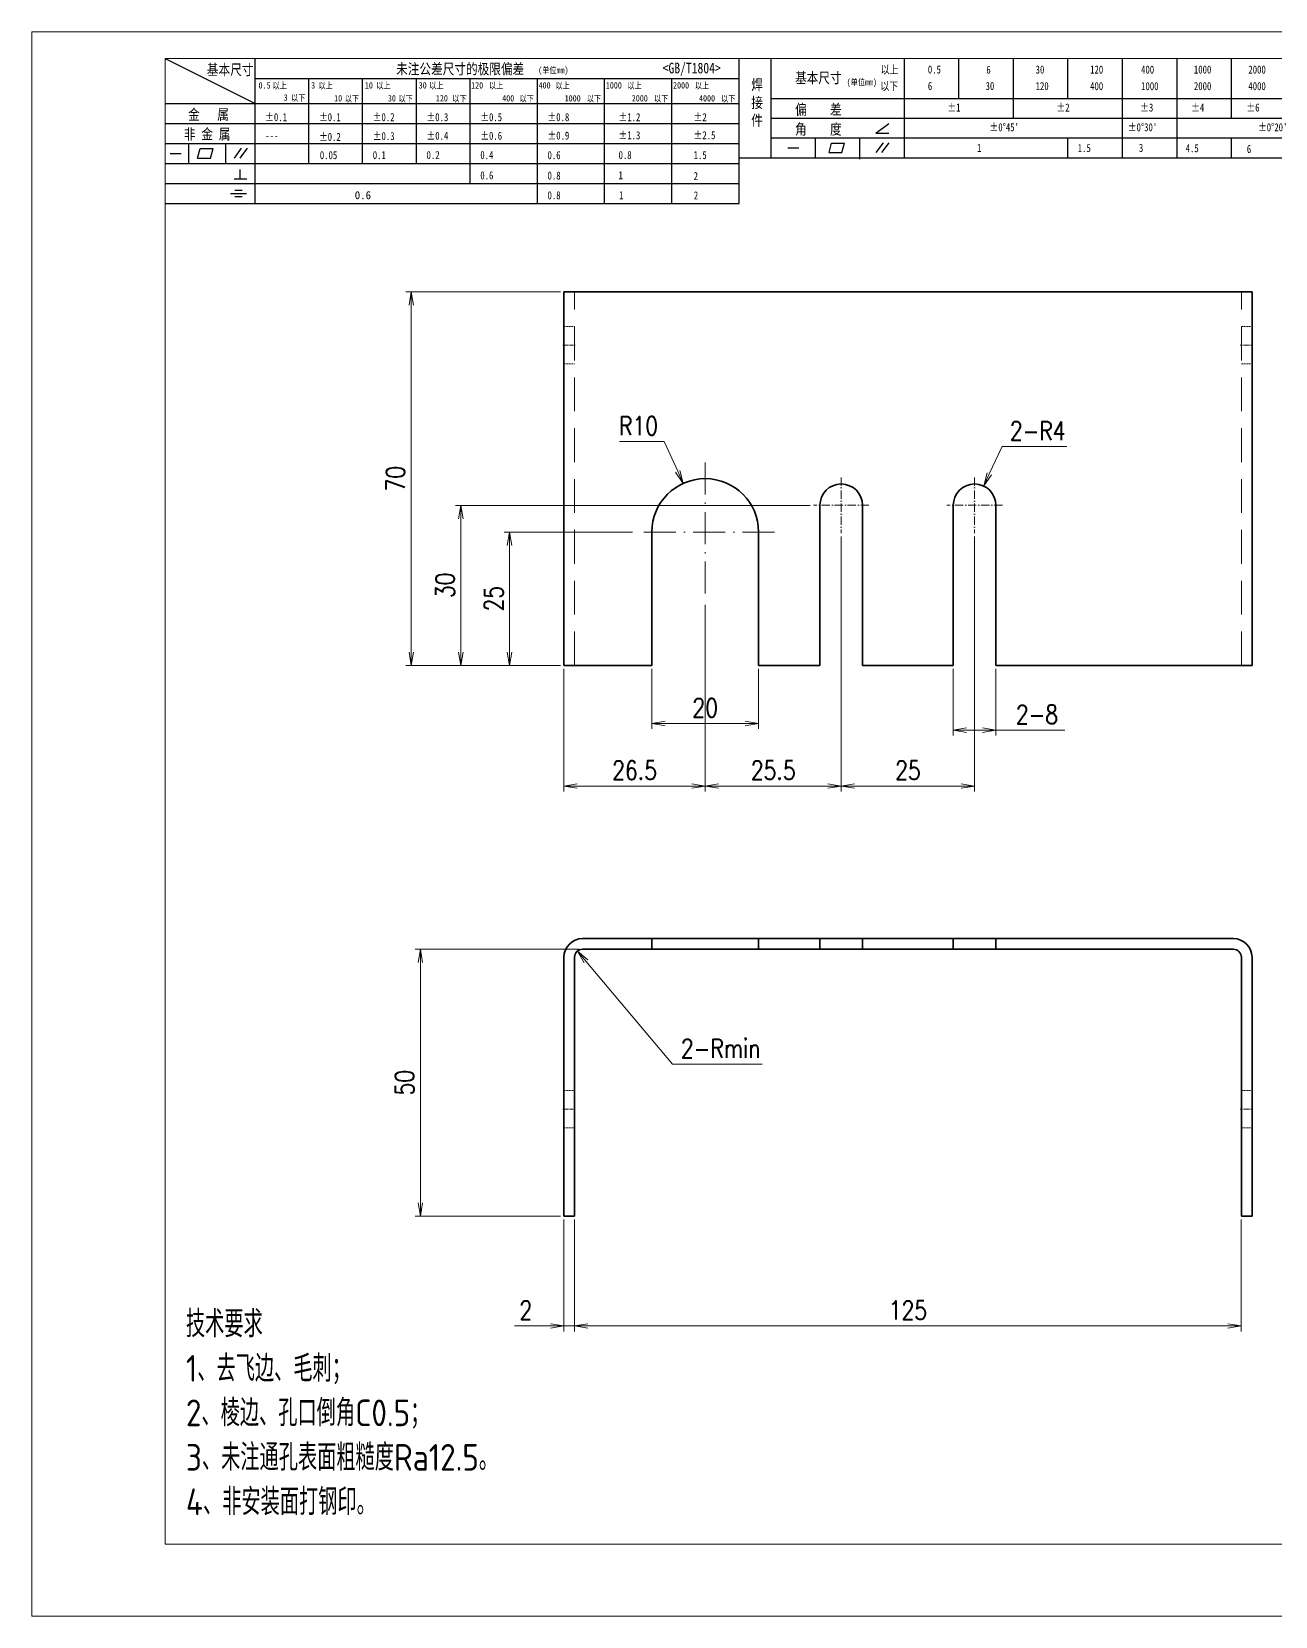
# Model space of a CAD drawing. Header units: millimetres. Extents: x 1333 to 78972, y -42879 to -5704.
# Drawn here: x 69082.5 to 69315.6, y -21799.1 to -21502.1 of the extents above; entities that cross this region are included whole.
import ezdxf

# ---------------------------------------------------------------- set-up
doc = ezdxf.new("R2010")
doc.units = ezdxf.units.MM
doc.header["$LTSCALE"] = 0.5
for name, pattern in [('AM_ISO02W050x2', [3.75, 3, -0.75]), ('AM_ISO08W050x2', [9, 6, -0.75, 1.5, -0.75]), ('DASHDOT', [18.5, 12, -3, 0.5, -3]), ('DASHED', [19.05, 12.7, -6.35])]:
    doc.linetypes.add(name, pattern=pattern)
for name, color, linetype, lineweight in [('中心线', 2, 'AM_ISO08W050x2', 18), ('图框', 7, 'Continuous', 18), ('标注线', 3, 'Continuous', 18), ('粗实线', 7, 'Continuous', 35), ('虚线', 1, 'AM_ISO02W050x2', 18)]:
    doc.layers.add(name, color=color, linetype=linetype, lineweight=lineweight)
doc.layers.add('图框文字', color=7, linetype='Continuous')
doc.layers.add('打印', color=7, linetype='Continuous', lineweight=15, plot=False)
doc.layers.add('打印-禁用', color=7, linetype='Continuous', lineweight=15, plot=False)
doc.styles.add('DIM', font='romans.shx', dxfattribs={"width": 0.8, "bigfont": 'bigfont.shx'})
doc.styles.add('国标', font='simfang.ttf', dxfattribs={"width": 0.8})
doc.styles.add('机械长仿宋', font='gbenor.shx', dxfattribs={"height": 1, "bigfont": 'gbcbig.shx'})
doc.dimstyles.new('XR 1-1$0', dxfattribs={"dimtxt": 3.5, "dimasz": 2.5, "dimexe": 1, "dimexo": 0.625, "dimgap": 1.2, "dimtad": 1, "dimzin": 9, "dimdsep": 46, "dimtxsty": 'DIM', "dimblk": 'OPEN', "dimcen": 0, "dimclrd": 8, "dimclre": 8, "dimclrt": 2, "dimazin": 2, "dimtfac": 0.5, "dimtmove": 0, "dimatfit": 3, "dimldrblk": 'OPEN', "dimfxl": 1, "dimtolj": 2, "dimlwd": 18, "dimlwe": 18, "dimarcsym": 0})
doc.dimstyles.new('XR 1-1$4', dxfattribs={"dimtxt": 3.5, "dimasz": 2.5, "dimexe": 1, "dimexo": 0.625, "dimgap": 1.2, "dimtad": 1, "dimtoh": 1, "dimdsep": 46, "dimtxsty": 'DIM', "dimblk": 'OPEN', "dimcen": 0, "dimclrd": 8, "dimclre": 8, "dimclrt": 2, "dimazin": 2, "dimtfac": 0.5, "dimtofl": 0, "dimtmove": 0, "dimatfit": 3, "dimldrblk": 'OPEN', "dimfxl": 1, "dimtolj": 2, "dimlwd": 18, "dimlwe": 18, "dimarcsym": 0})

# ---------------------------------------------------------------- blocks, each defined once
blk = doc.blocks.new('GZDEH零件A3图框V01版')
at = {"layer": '图框', "linetype": 'Continuous'}
for p, q in [((2882.49, -1554.46), (2882.49, -1832.96)), ((3272.49, -1554.46), (2882.49, -1554.46)), ((2882.49, -1832.96), (3272.49, -1832.96))]:
    blk.add_line(p, q, dxfattribs=at)
at = {"layer": '图框文字', "color": 9}
for p, q in [((2882.49, -1554.46), (2899.37, -1562.92)), ((2899.37, -1581.67), (2899.37, -1554.46)), ((2990.09, -1581.67), (2990.09, -1554.46)), ((2996.09, -1573.08), (2996.09, -1554.46)), ((3021.09, -1561.98), (3021.09, -1554.46)), ((3031.31, -1561.98), (3031.31, -1554.46)), ((3041.53, -1561.98), (3041.53, -1554.46)), ((3051.75, -1561.98), (3051.75, -1554.46)), ((3061.98, -1561.98), (3061.98, -1554.46)), ((3072.2, -1561.98), (3072.2, -1554.46)), ((3082.42, -1561.98), (3082.42, -1554.46)), ((2899.37, -1558.24), (2990.09, -1558.24)), ((2909.45, -1574.17), (2909.45, -1558.24)), ((2919.53, -1574.17), (2919.53, -1558.24)), ((2929.61, -1574.17), (2929.61, -1558.24)), ((2939.69, -1577.92), (2939.69, -1558.24)), ((2952.29, -1581.67), (2952.29, -1558.24)), ((2964.89, -1581.67), (2964.89, -1558.24)), ((2977.49, -1581.67), (2977.49, -1558.24)), ((2996.09, -1561.98), (3113.09, -1561.98)), ((3021.09, -1573.08), (3021.09, -1561.98)), ((3041.53, -1565.68), (3041.53, -1561.98)), ((3061.98, -1573.08), (3061.98, -1561.98)), ((3072.2, -1573.08), (3072.2, -1561.98)), ((3082.42, -1565.68), (3082.42, -1561.98)), ((2882.49, -1562.92), (2990.09, -1562.92)), ((2882.49, -1566.67), (2990.09, -1566.67)), ((2996.09, -1565.68), (3113.09, -1565.68)), ((3015.75, -1568.51), (3018.15, -1566.66)), ((2882.49, -1570.42), (2990.09, -1570.42)), ((2886.92, -1574.12), (2886.92, -1570.42)), ((2893.91, -1574.12), (2893.91, -1570.42)), ((2996.09, -1569.38), (3113.09, -1569.38)), ((3004.42, -1573.08), (3004.42, -1569.38)), ((3006.97, -1572.12), (3007.45, -1570.33)), ((3007.45, -1570.33), (3009.86, -1570.33)), ((3009.39, -1572.12), (3009.86, -1570.33)), ((3012.75, -1573.08), (3012.75, -1569.38)), ((3015.75, -1568.51), (3018.15, -1568.51)), ((3015.81, -1572.12), (3017.15, -1570.26)), ((3016.89, -1572.12), (3018.23, -1570.26)), ((3051.75, -1573.08), (3051.75, -1569.38)), ((3082.42, -1573.08), (3082.42, -1569.48)), ((2883.43, -1572.27), (2885.49, -1572.27)), ((2888.59, -1573.16), (2889.07, -1571.37)), ((2888.59, -1573.16), (2891, -1573.16)), ((2889.07, -1571.37), (2891.48, -1571.37)), ((2891, -1573.16), (2891.48, -1571.37)), ((2895.52, -1573.16), (2896.85, -1571.3)), ((2896.6, -1573.16), (2897.94, -1571.3)), ((2990.09, -1573.08), (3113.09, -1573.08)), ((2999.26, -1571.23), (3001.32, -1571.23)), ((3006.97, -1572.12), (3009.39, -1572.12)), ((3012.75, -1573.33), (3012.75, -1573.08)), ((2882.49, -1574.17), (2990.09, -1574.17)), ((2895.42, -1577.05), (2897.81, -1577.05)), ((2896.58, -1577.05), (2896.58, -1575.28)), ((2882.49, -1577.92), (2990.09, -1577.92)), ((2894.79, -1579.77), (2897.77, -1579.77)), ((2895.57, -1579.17), (2896.92, -1579.17)), ((2882.49, -1581.67), (2990.09, -1581.67)), ((2895.57, -1580.37), (2896.93, -1580.37))]:
    blk.add_line(p, q, dxfattribs=at)
at = {"layer": '打印-禁用', "linetype": 'Continuous'}
for p, q in [((2857.49, -1549.46), (2857.49, -1846.46)), ((3277.49, -1549.46), (2857.49, -1549.46)), ((2857.49, -1846.46), (3277.49, -1846.46))]:
    blk.add_line(p, q, dxfattribs=at)
at = {"layer": '图框文字', "color": 9, "style": '国标', "width": 0.8}
for s, height, p in [('基本尺寸', 2, (2890.33, -1557.58)), ('未注公差尺寸的极限偏差', 2, (2925.81, -1557.44)), ('<GB/T1804>', 2, (2975.78, -1557.27)), ('以上', 1.5, (3016.64, -1557.33)), ('0.5', 1.5, (3025.49, -1557.3)), ('6', 1.5, (3036.45, -1557.34)), ('30', 1.5, (3045.69, -1557.31)), ('120', 1.5, (3055.91, -1557.31)), ('400', 1.5, (3065.46, -1557.31)), ('1000', 1.5, (3075.36, -1557.31)), ('2000', 1.5, (3085.57, -1557.31)), ('30', 1.2, (2930.04, -1560.11)), ('基本尺寸', 2, (3000.6, -1559.1)), ('以下', 1.5, (3016.58, -1560.43)), ('6', 1.5, (3025.49, -1560.38)), ('30', 1.5, (3036.31, -1560.39)), ('120', 1.5, (3045.69, -1560.41)), ('400', 1.5, (3055.91, -1560.41)), ('1000', 1.5, (3065.46, -1560.41)), ('2000', 1.5, (3075.36, -1560.41)), ('4000', 1.5, (3085.57, -1560.41)), ('金   属', 2, (2886.82, -1565.98)), ('±0.1', 1.5, (2901.27, -1566.23)), ('±0.1', 1.5, (2911.35, -1566.23)), ('±0.2', 1.5, (2921.43, -1566.23)), ('±0.3', 1.5, (2931.51, -1566.23)), ('±0.5', 1.5, (2941.59, -1566.23)), ('±0.8', 1.5, (2954.19, -1566.23)), ('±1.2', 1.5, (2967.51, -1566.23)), ('±2', 1.5, (2981.58, -1566.23)), ('偏    差', 2, (3000.6, -1565.04)), ('±1', 1.5, (3029.16, -1564.42)), ('±2', 1.5, (3049.61, -1564.42)), ('±3', 1.5, (3065.3, -1564.42)), ('±4', 1.5, (3074.85, -1564.42)), ('±6', 1.5, (3085.22, -1564.42)), ('非 金 属', 2, (2886.02, -1569.65)), ('±0.3', 1.5, (2921.43, -1569.77)), ('±0.4', 1.5, (2931.51, -1569.71)), ('±0.6', 1.5, (2941.59, -1569.71)), ('±0.9', 1.5, (2954.19, -1569.68)), ('±1.3', 1.5, (2967.51, -1569.62)), ('±2.5', 1.5, (2981.58, -1569.61)), ('角    度', 2, (3000.6, -1568.74)), ("±0%%D45'", 1.5, (3037.06, -1568.12)), ("±0%%D30'", 1.5, (3062.98, -1568.12)), ("±0%%D20'", 1.5, (3087.38, -1568.12)), ('---', 1.5, (2901.27, -1569.65)), ('±0.2', 1.5, (2911.35, -1569.92)), ('1', 1.5, (3034.69, -1571.98)), ('1.5', 1.5, (3053.59, -1572.01)), ('3', 1.5, (3065.05, -1571.98)), ('4.5', 1.5, (3073.82, -1572.05)), ('6', 1.5, (3085.28, -1572.19)), ('0.1', 1.5, (2921.43, -1573.34)), ('0.2', 1.5, (2931.51, -1573.33)), ('0.4', 1.5, (2941.59, -1573.33)), ('0.6', 1.5, (2954.19, -1573.35)), ('0.8', 1.5, (2967.51, -1573.33)), ('1.5', 1.5, (2981.58, -1573.34)), ('0.6', 1.5, (2941.59, -1577.14)), ('0.8', 1.5, (2954.19, -1577.17)), ('1', 1.5, (2967.51, -1577.12)), ('2', 1.5, (2981.58, -1577.26)), ('0.8', 1.5, (2954.19, -1580.87)), ('1', 1.5, (2967.59, -1580.86)), ('2', 1.5, (2981.62, -1580.89))]:
    blk.add_text(s, height=height, dxfattribs=at).set_placement(p)
at = {"layer": '图框文字', "color": 9, "lineweight": 15, "style": '国标', "width": 0.8}
for s, p in [('(单位mm)', (2952.44, -1557.27)), ('0.5', (2900.03, -1560.11)), ('以上', (2902.64, -1560.16)), ('3', (2909.88, -1560.11)), ('以上', (2911.25, -1560.16)), ('10', (2919.96, -1560.11)), ('以上', (2922.09, -1560.16)), ('以上', (2932.02, -1560.16)), ('120', (2939.88, -1560.11)), ('以上', (2943.21, -1560.16)), ('400', (2952.52, -1560.11)), ('以上', (2955.68, -1560.16)), ('1000', (2965.12, -1560.11)), ('以上', (2969.16, -1560.16)), ('2000', (2977.72, -1560.11)), ('以上', (2981.8, -1560.16)), ('(单位mm)', (3010.27, -1559.51)), ('3', (2904.73, -1562.41)), ('以下', (2906.1, -1562.46)), ('10', (2914.19, -1562.54)), ('以下', (2916.18, -1562.59)), ('30', (2924.27, -1562.54)), ('以下', (2926.26, -1562.59)), ('120', (2933.26, -1562.54)), ('以下', (2936.34, -1562.59)), ('400', (2945.7, -1562.54)), ('以下', (2948.94, -1562.59)), ('1000', (2957.41, -1562.54)), ('以下', (2961.54, -1562.59)), ('2000', (2969.99, -1562.54)), ('以下', (2974.14, -1562.59)), ('4000', (2982.59, -1562.54)), ('以下', (2986.74, -1562.59))]:
    blk.add_text(s, height=1.2, dxfattribs=at).set_placement(p)
at = {"layer": '图框文字', "color": 9, "lineweight": 13, "style": '国标'}
blk.add_text('0.6', height=1.5, dxfattribs=at).set_placement((2918.05, -1580.85))
at = {"layer": '图框文字', "color": 9, "style": '国标'}
for s, insert, char_height, width, attachment_point in [('焊\\P接\\P件', (2992.39, -1558.41), 2, 3.1877, 1), ('0.05', (2911.51, -1573.37), 1.5, 5.1982, 7)]:
    blk.add_mtext(s, dxfattribs=dict(at, insert=insert, char_height=char_height, width=width, attachment_point=attachment_point))
blk = doc.blocks.new('DEH A3')
at = {"layer": '图框'}
blk.add_blockref('GZDEH零件A3图框V01版', (-2857.49, 1846.46), dxfattribs=at)
blk = doc.blocks.new('_Open')
at = {"color": 0, "linetype": 'ByBlock', "lineweight": -2}
for p, q in [((-1, 0.17), (0, 0)), ((-1, -0.17), (0, 0)), ((0, 0), (-1, 0))]:
    blk.add_line(p, q, dxfattribs=at)
blk = doc.blocks.new('*D423')
at = {"layer": 'Defpoints', "color": 0}
for p in [(69182.26, -21724.07), (69184.26, -21724.07), (69182.26, -21744.68)]:
    blk.add_point(p, dxfattribs=at)
at = {"layer": '标注线', "color": 8, "lineweight": 18}
for p, q in [((69182.26, -21724.69), (69182.26, -21745.68)), ((69184.26, -21724.69), (69184.26, -21745.68)), ((69179.76, -21744.68), (69173, -21744.68)), ((69184.26, -21744.68), (69182.26, -21744.68)), ((69186.76, -21744.68), (69189.26, -21744.68))]:
    blk.add_line(p, q, dxfattribs=at)
at = {"layer": '标注线', "color": 8, "lineweight": 18, "xscale": 2.5, "yscale": 2.5, "zscale": 2.5}
blk.add_blockref('_Open', (69182.26, -21744.68), dxfattribs=at)
at = {"layer": '标注线', "color": 8, "lineweight": 18, "xscale": 2.5, "yscale": 2.5, "zscale": 2.5, "rotation": 180}
blk.add_blockref('_Open', (69184.26, -21744.68), dxfattribs=at)
at = {"layer": '标注线', "color": 2, "insert": (69175.13, -21741.73), "char_height": 3.5, "attachment_point": 5, "style": 'DIM'}
blk.add_mtext('\\A2;2', dxfattribs=at)
blk = doc.blocks.new('*D424')
at = {"layer": 'Defpoints', "color": 0}
for p in [(69184.26, -21724.07), (69309.26, -21724.07), (69309.26, -21744.68)]:
    blk.add_point(p, dxfattribs=at)
at = {"layer": '标注线', "color": 8, "lineweight": 18}
for p, q in [((69184.26, -21724.69), (69184.26, -21745.68)), ((69309.26, -21724.69), (69309.26, -21745.68)), ((69186.76, -21744.68), (69306.76, -21744.68))]:
    blk.add_line(p, q, dxfattribs=at)
at = {"layer": '标注线', "color": 8, "lineweight": 18, "xscale": 2.5, "yscale": 2.5, "zscale": 2.5, "rotation": 180}
blk.add_blockref('_Open', (69184.26, -21744.68), dxfattribs=at)
at = {"layer": '标注线', "color": 8, "lineweight": 18, "xscale": 2.5, "yscale": 2.5, "zscale": 2.5}
blk.add_blockref('_Open', (69309.26, -21744.68), dxfattribs=at)
at = {"layer": '标注线', "color": 2, "insert": (69246.76, -21741.73), "char_height": 3.5, "attachment_point": 5, "style": 'DIM'}
blk.add_mtext('\\A2;125', dxfattribs=at)
blk = doc.blocks.new('*D425')
at = {"layer": 'Defpoints', "color": 0}
for p in [(69185.76, -21674.07), (69155.36, -21724.07), (69182.26, -21724.07)]:
    blk.add_point(p, dxfattribs=at)
at = {"layer": '标注线', "color": 8, "lineweight": 18}
for p, q in [((69185.14, -21674.07), (69154.36, -21674.07)), ((69155.36, -21676.57), (69155.36, -21721.57)), ((69181.64, -21724.07), (69154.36, -21724.07))]:
    blk.add_line(p, q, dxfattribs=at)
at = {"layer": '标注线', "color": 8, "lineweight": 18, "xscale": 2.5, "yscale": 2.5, "zscale": 2.5}
for p, rotation in [((69155.36, -21674.07), 90), ((69155.36, -21724.07), 270)]:
    blk.add_blockref('_Open', p, dxfattribs=dict(at, rotation=rotation))
at = {"layer": '标注线', "color": 2, "insert": (69152.41, -21699.07), "char_height": 3.5, "attachment_point": 5, "rotation": 90, "style": 'DIM'}
blk.add_mtext('\\A2;50', dxfattribs=at)
blk = doc.blocks.new('*D426')
at = {"layer": 'Defpoints', "color": 0}
for p in [(69184.8, -21674.42), (69185.76, -21675.57)]:
    blk.add_point(p, dxfattribs=at)
at = {"layer": '标注线', "color": 8, "lineweight": 18}
for p, q in [((69202.65, -21695.59), (69186.41, -21676.33)), ((69219.45, -21695.59), (69202.65, -21695.59))]:
    blk.add_line(p, q, dxfattribs=at)
at = {"layer": '标注线', "color": 8, "lineweight": 18, "xscale": 2.5, "yscale": 2.5, "zscale": 2.5, "rotation": 130.1425041234307}
blk.add_blockref('_Open', (69184.8, -21674.42), dxfattribs=at)
at = {"layer": '标注线', "color": 2, "insert": (69211.65, -21692.64), "char_height": 3.5, "attachment_point": 5, "style": 'DIM'}
blk.add_mtext('\\A2;{\\Fromans,bigfont|c134;2-Rmin}', dxfattribs=at)
blk = doc.blocks.new('*D427')
at = {"layer": 'Defpoints', "color": 0}
for p in [(69182.26, -21550.87), (69153.66, -21620.87), (69182.26, -21620.87)]:
    blk.add_point(p, dxfattribs=at)
at = {"layer": '标注线', "color": 8, "lineweight": 18}
for p, q in [((69181.64, -21550.87), (69152.66, -21550.87)), ((69153.66, -21553.37), (69153.66, -21618.37)), ((69181.64, -21620.87), (69152.66, -21620.87))]:
    blk.add_line(p, q, dxfattribs=at)
at = {"layer": '标注线', "color": 8, "lineweight": 18, "xscale": 2.5, "yscale": 2.5, "zscale": 2.5}
for p, rotation in [((69153.66, -21550.87), 90), ((69153.66, -21620.87), 270)]:
    blk.add_blockref('_Open', p, dxfattribs=dict(at, rotation=rotation))
at = {"layer": '标注线', "color": 2, "insert": (69150.71, -21585.87), "char_height": 3.5, "attachment_point": 5, "rotation": 90, "style": 'DIM'}
blk.add_mtext('\\A2;70', dxfattribs=at)
blk = doc.blocks.new('*D428')
at = {"layer": 'Defpoints', "color": 0}
for p in [(69208.76, -21608.87), (69182.26, -21620.87), (69208.76, -21643.48)]:
    blk.add_point(p, dxfattribs=at)
at = {"layer": '标注线', "color": 8, "lineweight": 18}
for p, q in [((69208.76, -21609.49), (69208.76, -21644.48)), ((69182.26, -21621.49), (69182.26, -21644.48)), ((69184.76, -21643.48), (69206.26, -21643.48))]:
    blk.add_line(p, q, dxfattribs=at)
at = {"layer": '标注线', "color": 8, "lineweight": 18, "xscale": 2.5, "yscale": 2.5, "zscale": 2.5, "rotation": 180}
blk.add_blockref('_Open', (69182.26, -21643.48), dxfattribs=at)
at = {"layer": '标注线', "color": 8, "lineweight": 18, "xscale": 2.5, "yscale": 2.5, "zscale": 2.5}
blk.add_blockref('_Open', (69208.76, -21643.48), dxfattribs=at)
at = {"layer": '标注线', "color": 2, "insert": (69195.51, -21640.53), "char_height": 3.5, "attachment_point": 5, "style": 'DIM'}
blk.add_mtext('\\A2;26.5', dxfattribs=at)
blk = doc.blocks.new('*D429')
at = {"layer": 'Defpoints', "color": 0}
for p in [(69234.26, -21596.07), (69208.76, -21608.87), (69234.26, -21643.48)]:
    blk.add_point(p, dxfattribs=at)
at = {"layer": '标注线', "color": 8, "lineweight": 18}
for p, q in [((69234.26, -21596.69), (69234.26, -21644.48)), ((69208.76, -21609.49), (69208.76, -21644.48)), ((69211.26, -21643.48), (69231.76, -21643.48))]:
    blk.add_line(p, q, dxfattribs=at)
at = {"layer": '标注线', "color": 8, "lineweight": 18, "xscale": 2.5, "yscale": 2.5, "zscale": 2.5, "rotation": 180}
blk.add_blockref('_Open', (69208.76, -21643.48), dxfattribs=at)
at = {"layer": '标注线', "color": 8, "lineweight": 18, "xscale": 2.5, "yscale": 2.5, "zscale": 2.5}
blk.add_blockref('_Open', (69234.26, -21643.48), dxfattribs=at)
at = {"layer": '标注线', "color": 2, "insert": (69221.51, -21640.53), "char_height": 3.5, "attachment_point": 5, "style": 'DIM'}
blk.add_mtext('\\A2;25.5', dxfattribs=at)
blk = doc.blocks.new('*D430')
at = {"layer": 'Defpoints', "color": 0}
for p in [(69234.26, -21596.07), (69259.26, -21596.07), (69259.26, -21643.48)]:
    blk.add_point(p, dxfattribs=at)
at = {"layer": '标注线', "color": 8, "lineweight": 18}
for p, q in [((69234.26, -21596.69), (69234.26, -21644.48)), ((69259.26, -21596.69), (69259.26, -21644.48)), ((69236.76, -21643.48), (69256.76, -21643.48))]:
    blk.add_line(p, q, dxfattribs=at)
at = {"layer": '标注线', "color": 8, "lineweight": 18, "xscale": 2.5, "yscale": 2.5, "zscale": 2.5, "rotation": 180}
blk.add_blockref('_Open', (69234.26, -21643.48), dxfattribs=at)
at = {"layer": '标注线', "color": 8, "lineweight": 18, "xscale": 2.5, "yscale": 2.5, "zscale": 2.5}
blk.add_blockref('_Open', (69259.26, -21643.48), dxfattribs=at)
at = {"layer": '标注线', "color": 2, "insert": (69246.76, -21640.53), "char_height": 3.5, "attachment_point": 5, "style": 'DIM'}
blk.add_mtext('\\A2;25', dxfattribs=at)
blk = doc.blocks.new('*D433')
at = {"layer": 'Defpoints', "color": 0}
for p in [(69204.63, -21586.76), (69208.76, -21595.87)]:
    blk.add_point(p, dxfattribs=at)
at = {"layer": '标注线', "color": 8, "lineweight": 18}
for p, q in [((69192.67, -21578.91), (69201.07, -21578.91)), ((69201.07, -21578.91), (69203.6, -21584.48))]:
    blk.add_line(p, q, dxfattribs=at)
at = {"layer": '标注线', "color": 8, "lineweight": 18, "xscale": 2.5, "yscale": 2.5, "zscale": 2.5, "rotation": 294.4042439661259}
blk.add_blockref('_Open', (69204.63, -21586.76), dxfattribs=at)
at = {"layer": '标注线', "color": 2, "insert": (69196.27, -21575.96), "char_height": 3.5, "attachment_point": 5, "style": 'DIM'}
blk.add_mtext('\\A2;R10', dxfattribs=at)
blk = doc.blocks.new('*D434')
at = {"layer": 'Defpoints', "color": 0}
for p in [(69260.96, -21587.24), (69259.26, -21590.87)]:
    blk.add_point(p, dxfattribs=at)
at = {"layer": '标注线', "color": 8, "lineweight": 18}
for p, q in [((69264.41, -21579.85), (69262.02, -21584.98)), ((69276.54, -21579.85), (69264.41, -21579.85))]:
    blk.add_line(p, q, dxfattribs=at)
at = {"layer": '标注线', "color": 8, "lineweight": 18, "xscale": 2.5, "yscale": 2.5, "zscale": 2.5, "rotation": 244.9519173062658}
blk.add_blockref('_Open', (69260.96, -21587.24), dxfattribs=at)
at = {"layer": '标注线', "color": 2, "insert": (69271.08, -21576.9), "char_height": 3.5, "attachment_point": 5, "style": 'DIM'}
blk.add_mtext('\\A2;{\\Fromans,bigfont|c134;2-}R4', dxfattribs=at)
blk = doc.blocks.new('*D1004')
at = {"layer": 'Defpoints', "color": 0}
for p in [(69195.76, -21595.87), (69172.06, -21620.87), (69182.26, -21620.87)]:
    blk.add_point(p, dxfattribs=at)
at = {"layer": '标注线', "color": 8, "lineweight": 18}
for p, q in [((69195.14, -21595.87), (69171.06, -21595.87)), ((69172.06, -21598.37), (69172.06, -21618.37)), ((69181.64, -21620.87), (69171.06, -21620.87))]:
    blk.add_line(p, q, dxfattribs=at)
at = {"layer": '标注线', "color": 8, "lineweight": 18, "xscale": 2.5, "yscale": 2.5, "zscale": 2.5}
for p, rotation in [((69172.06, -21595.87), 90), ((69172.06, -21620.87), 270)]:
    blk.add_blockref('_Open', p, dxfattribs=dict(at, rotation=rotation))
at = {"layer": '标注线', "color": 2, "insert": (69169.11, -21608.37), "char_height": 3.5, "attachment_point": 5, "rotation": 90, "style": 'DIM'}
blk.add_mtext('\\A2;25', dxfattribs=at)
blk = doc.blocks.new('*D1005')
at = {"layer": 'Defpoints', "color": 0}
for p in [(69229.06, -21590.87), (69162.95, -21620.87), (69182.26, -21620.87)]:
    blk.add_point(p, dxfattribs=at)
at = {"layer": '标注线', "color": 8, "lineweight": 18}
for p, q in [((69228.44, -21590.87), (69161.95, -21590.87)), ((69162.95, -21593.37), (69162.95, -21618.37)), ((69181.64, -21620.87), (69161.95, -21620.87))]:
    blk.add_line(p, q, dxfattribs=at)
at = {"layer": '标注线', "color": 8, "lineweight": 18, "xscale": 2.5, "yscale": 2.5, "zscale": 2.5}
for p, rotation in [((69162.95, -21590.87), 90), ((69162.95, -21620.87), 270)]:
    blk.add_blockref('_Open', p, dxfattribs=dict(at, rotation=rotation))
at = {"layer": '标注线', "color": 2, "insert": (69160, -21605.87), "char_height": 3.5, "attachment_point": 5, "rotation": 90, "style": 'DIM'}
blk.add_mtext('\\A2;30', dxfattribs=at)
blk = doc.blocks.new('*D1006')
at = {"layer": 'Defpoints', "color": 0}
for p in [(69198.76, -21620.87), (69218.76, -21620.87), (69198.76, -21631.76)]:
    blk.add_point(p, dxfattribs=at)
at = {"layer": '标注线', "color": 8, "lineweight": 18}
for p, q in [((69198.76, -21621.49), (69198.76, -21632.76)), ((69218.76, -21621.49), (69218.76, -21632.76)), ((69216.26, -21631.76), (69201.26, -21631.76))]:
    blk.add_line(p, q, dxfattribs=at)
at = {"layer": '标注线', "color": 8, "lineweight": 18, "xscale": 2.5, "yscale": 2.5, "zscale": 2.5, "rotation": 180}
blk.add_blockref('_Open', (69198.76, -21631.76), dxfattribs=at)
at = {"layer": '标注线', "color": 8, "lineweight": 18, "xscale": 2.5, "yscale": 2.5, "zscale": 2.5}
blk.add_blockref('_Open', (69218.76, -21631.76), dxfattribs=at)
at = {"layer": '标注线', "color": 2, "insert": (69208.76, -21628.81), "char_height": 3.5, "attachment_point": 5, "style": 'DIM'}
blk.add_mtext('\\A2;20', dxfattribs=at)
blk = doc.blocks.new('*D1007')
at = {"layer": 'Defpoints', "color": 0}
for p in [(69255.26, -21620.87), (69263.26, -21620.87), (69263.26, -21633)]:
    blk.add_point(p, dxfattribs=at)
at = {"layer": '标注线', "color": 8, "lineweight": 18}
for p, q in [((69255.26, -21621.49), (69255.26, -21634)), ((69263.26, -21621.49), (69263.26, -21634)), ((69257.76, -21633), (69260.76, -21633)), ((69263.26, -21633), (69276.16, -21633))]:
    blk.add_line(p, q, dxfattribs=at)
at = {"layer": '标注线', "color": 8, "lineweight": 18, "xscale": 2.5, "yscale": 2.5, "zscale": 2.5, "rotation": 180}
blk.add_blockref('_Open', (69255.26, -21633), dxfattribs=at)
at = {"layer": '标注线', "color": 8, "lineweight": 18, "xscale": 2.5, "yscale": 2.5, "zscale": 2.5}
blk.add_blockref('_Open', (69263.26, -21633), dxfattribs=at)
at = {"layer": '标注线', "color": 2, "insert": (69270.96, -21630.05), "char_height": 3.5, "attachment_point": 5, "style": 'DIM'}
blk.add_mtext('\\A2;{\\Fromans,bigfont|c134;2-}8', dxfattribs=at)

msp = doc.modelspace()

# ---------------------------------------------------------------- linework, layer by layer
at = {"layer": '中心线', "linetype": 'DASHDOT', "ltscale": 0.060001}
for p, q in [((69182.063, -21560.865), (69184.463, -21560.865)), ((69309.063, -21560.865), (69311.463, -21560.865)), ((69182.063, -21704.068), (69184.463, -21704.068)), ((69309.063, -21704.068), (69311.463, -21704.068))]:
    msp.add_line(p, q, dxfattribs=at)
at = {"layer": '中心线', "linetype": 'DASHDOT'}
for p, q in [((69208.763, -21582.865), (69208.763, -21608.865)), ((69221.763, -21595.865), (69195.763, -21595.865))]:
    msp.add_line(p, q, dxfattribs=at)
at = {"layer": '中心线', "linetype": 'DASHDOT', "ltscale": 0.260001}
for p, q in [((69234.263, -21585.665), (69234.263, -21596.065)), ((69259.263, -21585.665), (69259.263, -21596.065)), ((69239.463, -21590.865), (69229.063, -21590.865)), ((69264.463, -21590.865), (69254.063, -21590.865))]:
    msp.add_line(p, q, dxfattribs=at)
at = {"layer": '打印'}
msp.add_lwpolyline([(69082.5, -21502.092), (69502.5, -21502.092), (69502.5, -21799.092), (69082.5, -21799.092)], close=True, dxfattribs=at)
at = {"layer": '粗实线'}
for p, q in [((69182.263, -21620.865), (69182.263, -21550.865)), ((69307.763, -21550.865), (69185.763, -21550.865)), ((69311.263, -21550.865), (69311.263, -21620.865)), ((69230.263, -21590.865), (69230.263, -21620.865)), ((69238.263, -21590.865), (69238.263, -21620.865)), ((69255.263, -21590.865), (69255.263, -21620.865)), ((69263.263, -21590.865), (69263.263, -21620.865)), ((69198.763, -21595.865), (69198.763, -21620.865)), ((69218.763, -21620.865), (69218.763, -21595.865)), ((69263.263, -21620.865), (69307.763, -21620.865)), ((69198.763, -21672.068), (69218.763, -21672.068)), ((69263.263, -21672.068), (69307.763, -21672.068)), ((69198.763, -21674.068), (69218.763, -21674.068)), ((69263.263, -21674.068), (69307.763, -21674.068)), ((69182.263, -21675.568), (69182.263, -21724.068)), ((69184.263, -21675.568), (69184.263, -21724.068)), ((69309.263, -21675.568), (69309.263, -21724.068)), ((69311.263, -21675.568), (69311.263, -21724.068))]:
    msp.add_line(p, q, dxfattribs=at)
at = {"layer": '粗实线', "ltscale": 0.0875}
for p, q in [((69185.763, -21550.865), (69182.263, -21550.865)), ((69307.763, -21550.865), (69311.263, -21550.865)), ((69185.763, -21620.865), (69182.263, -21620.865)), ((69307.763, -21620.865), (69311.263, -21620.865))]:
    msp.add_line(p, q, dxfattribs=at)
at = {"layer": '粗实线', "ltscale": 0.325}
for p, q in [((69198.763, -21620.865), (69185.763, -21620.865)), ((69198.763, -21672.068), (69185.763, -21672.068)), ((69198.763, -21674.068), (69185.763, -21674.068))]:
    msp.add_line(p, q, dxfattribs=at)
at = {"layer": '粗实线', "ltscale": 0.2875}
for p, q in [((69230.263, -21620.865), (69218.763, -21620.865)), ((69230.263, -21672.068), (69218.763, -21672.068)), ((69230.263, -21674.068), (69218.763, -21674.068))]:
    msp.add_line(p, q, dxfattribs=at)
at = {"layer": '粗实线', "ltscale": 0.425}
for p, q in [((69255.263, -21620.865), (69238.263, -21620.865)), ((69255.263, -21672.068), (69238.263, -21672.068)), ((69255.263, -21674.068), (69238.263, -21674.068))]:
    msp.add_line(p, q, dxfattribs=at)
at = {"layer": '粗实线', "ltscale": 0.05}
for p, q in [((69198.763, -21674.068), (69198.763, -21672.068)), ((69218.763, -21674.068), (69218.763, -21672.068)), ((69230.263, -21672.068), (69230.263, -21674.068)), ((69238.263, -21672.068), (69238.263, -21674.068)), ((69255.263, -21672.068), (69255.263, -21674.068)), ((69263.263, -21672.068), (69263.263, -21674.068)), ((69182.263, -21724.068), (69184.263, -21724.068)), ((69309.263, -21724.068), (69311.263, -21724.068))]:
    msp.add_line(p, q, dxfattribs=at)
at = {"layer": '粗实线', "ltscale": 0.2}
for p, q in [((69230.263, -21672.068), (69238.263, -21672.068)), ((69255.263, -21672.068), (69263.263, -21672.068)), ((69230.263, -21674.068), (69238.263, -21674.068)), ((69255.263, -21674.068), (69263.263, -21674.068))]:
    msp.add_line(p, q, dxfattribs=at)
at = {"layer": '粗实线'}
for centre, radius, start, end in [((69208.763, -21595.865), 10, 0, 180), ((69234.263, -21590.865), 4, 0, 180), ((69259.263, -21590.865), 4, 0, 180), ((69185.763, -21675.568), 3.5, 90, 180), ((69307.763, -21675.568), 3.5, 0, 90), ((69185.763, -21675.568), 1.5, 90, 180), ((69307.763, -21675.568), 1.5, 360, 90)]:
    msp.add_arc(centre, radius, start, end, dxfattribs=at)
at = {"layer": '虚线', "linetype": 'DASHED'}
for p, q in [((69184.263, -21620.865), (69184.263, -21550.865)), ((69309.263, -21620.865), (69309.263, -21550.865))]:
    msp.add_line(p, q, dxfattribs=at)
at = {"layer": '虚线', "linetype": 'DASHED', "ltscale": 0.05}
for p, q in [((69182.263, -21557.365), (69184.263, -21557.365)), ((69309.263, -21557.365), (69311.263, -21557.365)), ((69182.263, -21564.365), (69184.263, -21564.365)), ((69309.263, -21564.365), (69311.263, -21564.365)), ((69182.263, -21700.568), (69184.263, -21700.568)), ((69309.263, -21700.568), (69311.263, -21700.568)), ((69182.263, -21707.568), (69184.263, -21707.568)), ((69309.263, -21707.568), (69311.263, -21707.568))]:
    msp.add_line(p, q, dxfattribs=at)

# ---------------------------------------------------------------- block references
at = {"layer": '图框'}
msp.add_blockref('DEH A3', (69082.5, -21799.092), dxfattribs=at)

# ---------------------------------------------------------------- texts
at = {"layer": '标注线', "color": 2, "insert": (69111.413, -21780.161), "char_height": 5, "width": 114.82461, "attachment_point": 7, "style": '机械长仿宋'}
msp.add_mtext('\\A2;技术要求\\P1、去飞边、毛刺；\\P2、棱边、孔口倒角C0.5；\\P3、未注通孔表面粗糙度Ra12.5。\\P4、非安装面打钢印。', dxfattribs=at)

# ---------------------------------------------------------------- dimensions: what is measured, and where the dimension line sits
at = {"layer": '标注线'}
for base, p1, p2, picture, middle in [((69153.657, -21620.865), (69182.263, -21550.865), (69182.263, -21620.865), '*D427', (69150.707, -21585.865)), ((69162.949, -21620.865), (69229.063, -21590.865), (69182.263, -21620.865), '*D1005', (69159.999, -21605.865)), ((69172.058, -21620.865), (69195.763, -21595.865), (69182.263, -21620.865), '*D1004', (69169.108, -21608.365)), ((69155.357, -21724.068), (69185.763, -21674.068), (69182.263, -21724.068), '*D425', (69152.407, -21699.068))]:
    dim = msp.add_linear_dim(base=base, p1=p1, p2=p2, angle=90, dimstyle='XR 1-1$0', dxfattribs=at)
    dim.commit()
    dim.dimension.update_dxf_attribs({"geometry": picture, "text_midpoint": middle})
dim = msp.add_radius_dim(center=(69208.763, -21595.865), mpoint=(69204.632, -21586.759), dimstyle='XR 1-1$4', dxfattribs=at)
dim.commit()
dim.dimension.update_dxf_attribs({"geometry": '*D433', "text_midpoint": (69196.271, -21578.911), "dimtype": 164})
for center, mpoint, text, picture, middle in [((69259.263, -21590.865), (69260.957, -21587.241), '{\\Fromans,bigfont|c134;2-}<>', '*D434', (69271.076, -21579.854)), ((69185.763, -21675.568), (69184.796, -21674.422), '{\\Fromans,bigfont|c134;2-Rmin}', '*D426', (69211.652, -21695.595))]:
    dim = msp.add_radius_dim(center=center, mpoint=mpoint, text=text, dimstyle='XR 1-1$4', dxfattribs=at)
    dim.commit()
    dim.dimension.update_dxf_attribs({"geometry": picture, "text_midpoint": middle, "dimtype": 164})
for base, p1, p2, picture, middle in [((69234.263, -21643.478), (69208.763, -21608.865), (69234.263, -21596.065), '*D429', (69221.513, -21640.528)), ((69259.263, -21643.478), (69234.263, -21596.065), (69259.263, -21596.065), '*D430', (69246.763, -21640.528)), ((69208.763, -21643.478), (69182.263, -21620.865), (69208.763, -21608.865), '*D428', (69195.513, -21640.528)), ((69198.763, -21631.756), (69218.763, -21620.865), (69198.763, -21620.865), '*D1006', (69208.763, -21628.806)), ((69182.263, -21744.684), (69184.263, -21724.068), (69182.263, -21724.068), '*D423', (69175.13, -21741.734)), ((69309.263, -21744.684), (69184.263, -21724.068), (69309.263, -21724.068), '*D424', (69246.763, -21741.734))]:
    dim = msp.add_linear_dim(base=base, p1=p1, p2=p2, dimstyle='XR 1-1$0', dxfattribs=at)
    dim.commit()
    dim.dimension.update_dxf_attribs({"geometry": picture, "text_midpoint": middle})
dim = msp.add_linear_dim(base=(69263.263, -21633), p1=(69255.263, -21620.865), p2=(69263.263, -21620.865), text='{\\Fromans,bigfont|c134;2-}<>', dimstyle='XR 1-1$0', dxfattribs=at)
dim.commit()
dim.dimension.update_dxf_attribs({"geometry": '*D1007', "text_midpoint": (69270.963, -21630.05)})

doc.saveas('drawing.dxf')
